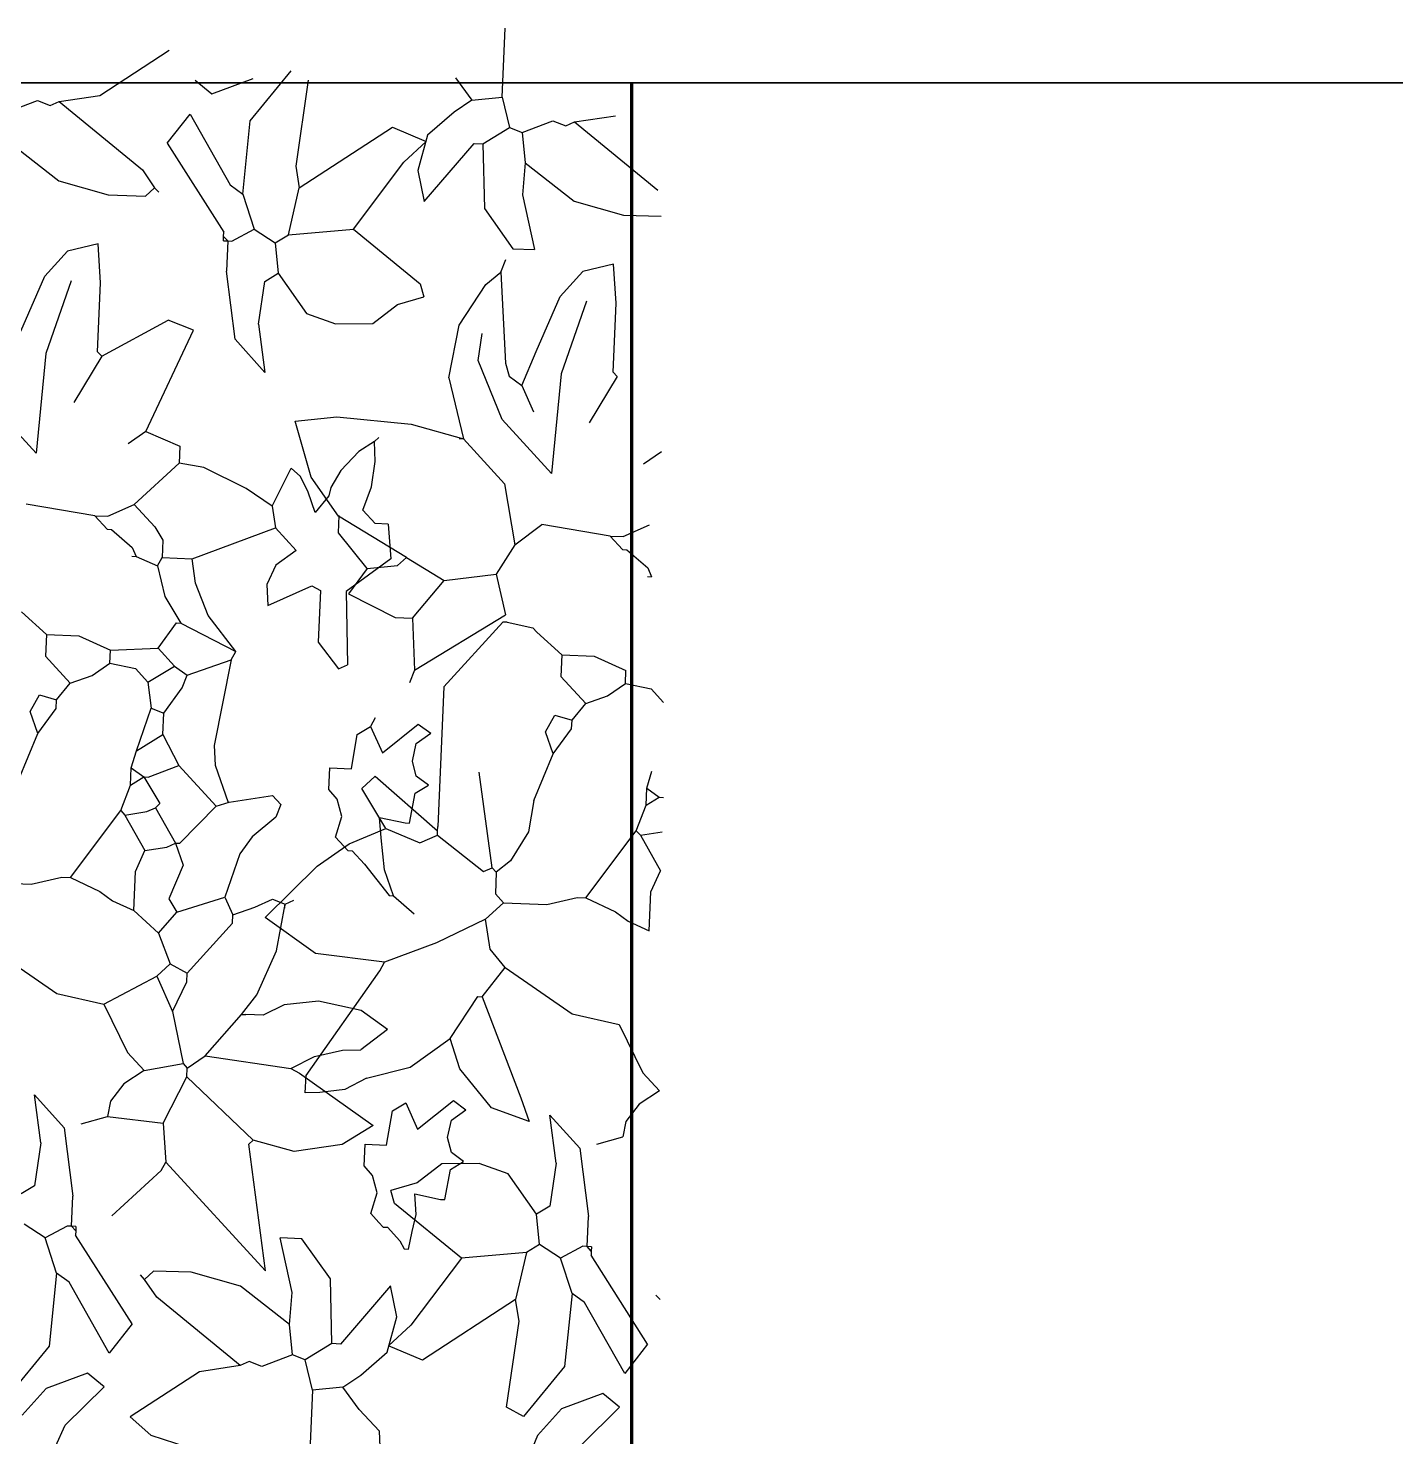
# Model space of a CAD drawing. Header units: inches. Extents: x 2013 to 15569, y -2551 to 2524.
# Drawn here: x 5214.4 to 5315.5, y 899.5 to 1003.7 of the extents above; entities that cross this region are included whole.
import ezdxf

# ---------------------------------------------------------------- set-up
doc = ezdxf.new("R2010")
doc.units = ezdxf.units.IN
doc.header["$MEASUREMENT"] = 0
doc.layers.add('A-FLOR-FTPT', color=6, linetype='Continuous', lineweight=70)
doc.layers.add('costruzioni', color=2, linetype='Continuous', lineweight=35)
doc.layers.add('VERDE_siepe', color=96, linetype='Continuous')

msp = doc.modelspace()

# ---------------------------------------------------------------- linework, layer by layer
at = {"layer": 'A-FLOR-FTPT'}
msp.add_line((5259.046, 704.148), (5259.046, 999.638), dxfattribs=at)
at = {"layer": 'costruzioni'}
msp.add_line((3934.796, 999.638), (5673.194, 999.638), dxfattribs=at)
at = {"layer": 'VERDE_siepe'}
for p, q in [((5249.455, 998.578), (5249.677, 1003.676)), ((5219.719, 998.707), (5224.843, 1002.045)), ((5226.752, 999.834), (5227.985, 998.822)), ((5227.985, 998.822), (5231.046, 999.954)), ((5230.824, 996.815), (5233.858, 1000.513)), ((5235.105, 999.821), (5234.19, 993.476)), ((5246.006, 1000.005), (5247.211, 998.357)), ((5212.832, 997.462), (5215.103, 998.32)), ((5215.103, 998.32), (5216.045, 997.96)), ((5216.045, 997.96), (5216.697, 998.251)), ((5216.697, 998.251), (5219.719, 998.707)), ((5216.697, 998.251), (5222.861, 993.194)), ((5247.211, 998.357), (5245.895, 997.457)), ((5247.211, 998.357), (5249.455, 998.578)), ((5249.455, 998.578), (5249.995, 996.321)), ((5224.687, 995.167), (5226.377, 997.328)), ((5226.377, 997.328), (5229.342, 992.091)), ((5230.27, 991.413), (5230.824, 996.815)), ((5245.895, 997.457), (5243.94, 995.758)), ((5250.937, 995.96), (5253.209, 996.818)), ((5253.209, 996.818), (5254.15, 996.458)), ((5254.15, 996.458), (5254.802, 996.749)), ((5254.802, 996.749), (5257.824, 997.205)), ((5254.802, 996.749), (5260.966, 991.692)), ((5234.439, 991.869), (5241.338, 996.356)), ((5241.338, 996.356), (5243.845, 995.289)), ((5243.94, 995.758), (5243.212, 993.152)), ((5248.028, 995.129), (5249.995, 996.321)), ((5249.995, 996.321), (5250.937, 995.96)), ((5250.937, 995.96), (5251.158, 993.716)), ((5213.053, 995.217), (5216.679, 992.39)), ((5224.687, 995.167), (5228.87, 988.601)), ((5242.183, 993.766), (5243.845, 995.289)), ((5243.692, 990.85), (5247.39, 995.157)), ((5247.39, 995.157), (5248.028, 995.129)), ((5248.028, 995.129), (5248.138, 990.336)), ((5238.455, 988.821), (5242.183, 993.766)), ((5251.158, 993.716), (5250.965, 991.348)), ((5251.158, 993.716), (5254.784, 990.888)), ((5222.861, 993.194), (5223.761, 991.878)), ((5234.19, 993.476), (5234.439, 991.869)), ((5243.212, 993.152), (5243.692, 990.85)), ((5216.679, 992.39), (5220.319, 991.352)), ((5223.096, 991.268), (5223.761, 991.878)), ((5223.761, 991.878), (5224.066, 991.546)), ((5229.342, 992.091), (5230.27, 991.413)), ((5233.649, 988.393), (5234.439, 991.869)), ((5220.319, 991.352), (5223.096, 991.268)), ((5230.27, 991.413), (5231.114, 988.822)), ((5250.965, 991.348), (5251.836, 987.302)), ((5254.784, 990.888), (5258.424, 989.85)), ((5248.138, 990.336), (5250.244, 987.371)), ((5258.424, 989.85), (5261.201, 989.766)), ((5228.856, 988.282), (5228.87, 988.601)), ((5229.479, 987.936), (5231.114, 988.822)), ((5231.114, 988.822), (5232.665, 987.797)), ((5232.665, 987.797), (5233.649, 988.393)), ((5233.649, 988.393), (5238.455, 988.821)), ((5238.455, 988.821), (5243.387, 984.775)), ((5219.575, 987.729), (5217.316, 987.189)), ((5219.768, 984.847), (5219.575, 987.729)), ((5228.842, 987.963), (5228.856, 988.282)), ((5228.842, 987.963), (5229.161, 987.949)), ((5228.856, 988.282), (5229.161, 987.949)), ((5229.161, 987.949), (5229.064, 985.72)), ((5229.161, 987.949), (5229.479, 987.936)), ((5232.665, 987.797), (5232.887, 985.553)), ((5250.244, 987.371), (5251.836, 987.302)), ((5215.641, 985.347), (5217.316, 987.189)), ((5249.354, 985.632), (5249.714, 986.574)), ((5257.68, 986.227), (5255.421, 985.687)), ((5257.873, 983.345), (5257.68, 986.227)), ((5213.867, 981.274), (5215.641, 985.347)), ((5229.707, 980.672), (5229.064, 985.72)), ((5231.903, 984.957), (5232.887, 985.553)), ((5232.887, 985.553), (5234.992, 982.588)), ((5248.244, 984.714), (5249.354, 985.632)), ((5249.354, 985.632), (5249.7, 978.914)), ((5253.746, 983.845), (5255.421, 985.687)), ((5217.586, 984.996), (5215.719, 979.623)), ((5219.546, 979.75), (5219.768, 984.847)), ((5231.445, 981.785), (5231.903, 984.957)), ((5243.387, 984.775), (5243.664, 983.805)), ((5246.271, 981.721), (5248.244, 984.714)), ((5239.894, 981.84), (5241.724, 983.252)), ((5241.724, 983.252), (5243.664, 983.805)), ((5251.972, 979.772), (5253.746, 983.845)), ((5255.691, 983.494), (5253.824, 978.121)), ((5257.651, 978.248), (5257.873, 983.345)), ((5219.85, 979.418), (5224.755, 982.077)), ((5226.638, 981.356), (5224.755, 982.077)), ((5234.992, 982.588), (5237.128, 981.814)), ((5223.119, 973.848), (5226.638, 981.356)), ((5231.445, 981.785), (5231.904, 978.231)), ((5237.128, 981.814), (5239.894, 981.84)), ((5245.502, 977.82), (5246.271, 981.721)), ((5247.677, 979.103), (5247.968, 981.104)), ((5231.904, 978.231), (5229.707, 980.672)), ((5215.719, 979.623), (5214.99, 972.252)), ((5219.85, 979.418), (5217.786, 975.996)), ((5219.85, 979.418), (5219.546, 979.75)), ((5249.459, 974.74), (5247.677, 979.103)), ((5250.905, 977.266), (5251.972, 979.772)), ((5249.7, 978.914), (5249.977, 977.944)), ((5249.977, 977.944), (5250.905, 977.266)), ((5253.824, 978.121), (5253.095, 970.75)), ((5257.955, 977.916), (5255.891, 974.494)), ((5257.955, 977.916), (5257.651, 978.248)), ((5245.502, 977.82), (5246.583, 973.304)), ((5250.905, 977.266), (5251.777, 975.312)), ((5214.99, 972.252), (5211.354, 976.242)), ((5234.137, 974.628), (5237.222, 974.933)), ((5237.222, 974.933), (5242.727, 974.4)), ((5223.119, 973.848), (5221.803, 972.948)), ((5223.119, 973.848), (5225.627, 972.781)), ((5235.338, 970.471), (5234.137, 974.628)), ((5242.727, 974.4), (5246.583, 973.304)), ((5253.095, 970.75), (5249.459, 974.74)), ((5225.627, 972.781), (5225.571, 971.507)), ((5240.006, 973.112), (5238.867, 972.386)), ((5240.006, 973.112), (5240.338, 973.417)), ((5240.063, 971.63), (5240.006, 973.112)), ((5246.583, 973.304), (5246.263, 973.318)), ((5246.583, 973.304), (5249.629, 969.979)), ((5238.867, 972.386), (5237.516, 970.979)), ((5261.224, 972.346), (5259.908, 971.446)), ((5222.246, 968.46), (5225.571, 971.507)), ((5227.39, 971.186), (5225.571, 971.507)), ((5230.516, 969.643), (5227.39, 971.186)), ((5232.455, 968.334), (5233.854, 971.146)), ((5234.547, 970.522), (5233.854, 971.146)), ((5237.516, 970.979), (5236.785, 969.721)), ((5239.797, 969.766), (5240.063, 971.63)), ((5232.455, 968.334), (5230.516, 969.643)), ((5235.112, 969.384), (5234.547, 970.522)), ((5237.363, 967.598), (5235.338, 970.471)), ((5236.785, 969.721), (5236.638, 969.109)), ((5239.146, 968.043), (5239.797, 969.766)), ((5249.629, 969.979), (5250.391, 965.477)), ((5235.627, 967.876), (5235.112, 969.384)), ((5236.638, 969.109), (5235.627, 967.876)), ((5219.336, 967.629), (5214.267, 968.489)), ((5219.336, 967.629), (5220.251, 966.631)), ((5219.336, 967.629), (5220.292, 967.587)), ((5220.292, 967.587), (5222.246, 968.46)), ((5222.246, 968.46), (5223.769, 966.798)), ((5232.455, 968.334), (5232.704, 966.727)), ((5237.342, 966.365), (5237.397, 967.64)), ((5242.37, 964.55), (5237.363, 967.598)), ((5240.06, 967.045), (5239.146, 968.043)), ((5220.251, 966.631), (5220.57, 966.617)), ((5220.57, 966.617), (5222.107, 965.274)), ((5223.769, 966.798), (5224.365, 965.814)), ((5226.54, 964.442), (5232.704, 966.727)), ((5232.704, 966.727), (5234.228, 965.064)), ((5241.016, 967.003), (5240.06, 967.045)), ((5241.016, 967.003), (5241.223, 964.44)), ((5250.391, 965.477), (5252.372, 966.987)), ((5257.441, 966.127), (5252.372, 966.987)), ((5258.397, 966.085), (5260.351, 966.958)), ((5224.365, 965.814), (5224.31, 964.539)), ((5239.461, 963.719), (5237.342, 966.365)), ((5250.391, 965.477), (5249.019, 963.302)), ((5257.441, 966.127), (5258.356, 965.129)), ((5257.441, 966.127), (5258.397, 966.085)), ((5222.079, 964.636), (5222.398, 964.622)), ((5222.107, 965.274), (5222.398, 964.622)), ((5222.398, 964.622), (5223.963, 963.916)), ((5223.963, 963.916), (5224.31, 964.539)), ((5224.31, 964.539), (5226.54, 964.442)), ((5226.772, 962.653), (5226.54, 964.442)), ((5234.228, 965.064), (5232.726, 963.976)), ((5241.223, 964.44), (5237.926, 962.03)), ((5241.705, 963.94), (5242.37, 964.55)), ((5242.37, 964.55), (5245.168, 962.831)), ((5258.356, 965.129), (5258.675, 965.115)), ((5258.675, 965.115), (5260.212, 963.772)), ((5223.963, 963.916), (5224.503, 961.658)), ((5232.726, 963.976), (5232.049, 962.54)), ((5239.461, 963.719), (5238.103, 961.863)), ((5239.461, 963.719), (5241.705, 963.94)), ((5260.212, 963.772), (5260.503, 963.12)), ((5227.712, 960.266), (5226.772, 962.653)), ((5232.049, 962.54), (5232.136, 961.006)), ((5232.136, 961.006), (5235.391, 962.46)), ((5235.391, 962.46), (5236.014, 962.113)), ((5242.812, 960.061), (5245.168, 962.831)), ((5245.168, 962.831), (5249.019, 963.302)), ((5249.019, 963.302), (5249.698, 960.303)), ((5260.184, 963.134), (5260.503, 963.12)), ((5224.503, 961.658), (5225.694, 959.69)), ((5236.014, 962.113), (5235.848, 958.29)), ((5237.926, 962.03), (5238.008, 956.6)), ((5238.103, 961.863), (5241.538, 960.117)), ((5213.92, 960.524), (5215.762, 958.847)), ((5229.753, 957.598), (5227.712, 960.266)), ((5242.965, 956.224), (5249.698, 960.303)), ((5224.018, 957.848), (5225.375, 959.704)), ((5225.375, 959.704), (5225.694, 959.69)), ((5225.694, 959.69), (5229.753, 957.598)), ((5241.538, 960.117), (5242.812, 960.061)), ((5242.812, 960.061), (5242.965, 956.224)), ((5249.503, 959.769), (5245.145, 954.98)), ((5249.822, 959.756), (5249.503, 959.769)), ((5249.822, 959.756), (5251.72, 959.354)), ((5251.72, 959.354), (5252.025, 959.022)), ((5215.762, 958.847), (5215.692, 957.254)), ((5215.762, 958.847), (5218.156, 958.748)), ((5218.156, 958.748), (5220.499, 957.683)), ((5235.848, 958.29), (5237.358, 956.309)), ((5252.025, 959.022), (5253.867, 957.345)), ((5215.692, 957.254), (5217.521, 955.259)), ((5220.457, 956.727), (5220.499, 957.683)), ((5220.499, 957.683), (5224.018, 957.848)), ((5224.018, 957.848), (5225.237, 956.519)), ((5229.406, 956.976), (5229.753, 957.598)), ((5253.867, 957.345), (5253.797, 955.752)), ((5253.867, 957.345), (5256.261, 957.246)), ((5256.261, 957.246), (5258.604, 956.181)), ((5219.142, 955.827), (5220.457, 956.727)), ((5220.457, 956.727), (5222.355, 956.325)), ((5222.355, 956.325), (5223.269, 955.328)), ((5223.269, 955.328), (5225.237, 956.519)), ((5225.237, 956.519), (5226.165, 955.839)), ((5226.165, 955.839), (5229.406, 956.976)), ((5229.406, 956.976), (5228.172, 950.645)), ((5237.358, 956.309), (5238.008, 956.6)), ((5242.965, 956.224), (5242.604, 955.282)), ((5258.563, 955.225), (5258.604, 956.181)), ((5216.509, 954.026), (5217.521, 955.259)), ((5217.521, 955.259), (5219.142, 955.827)), ((5223.269, 955.328), (5223.504, 953.402)), ((5225.805, 954.897), (5226.165, 955.839)), ((5245.145, 954.98), (5244.695, 944.657)), ((5253.797, 955.752), (5255.626, 953.757)), ((5257.247, 954.325), (5258.563, 955.225)), ((5258.563, 955.225), (5260.46, 954.823)), ((5214.556, 953.154), (5215.249, 954.4)), ((5215.249, 954.4), (5216.509, 954.026)), ((5216.481, 953.389), (5216.509, 954.026)), ((5224.446, 953.041), (5225.805, 954.897)), ((5255.626, 953.757), (5257.247, 954.325)), ((5260.46, 954.823), (5261.374, 953.826)), ((5215.124, 951.533), (5214.556, 953.154)), ((5215.124, 951.533), (5216.481, 953.389)), ((5222.41, 950.257), (5223.504, 953.402)), ((5223.504, 953.402), (5224.446, 953.041)), ((5224.377, 951.449), (5224.446, 953.041)), ((5252.661, 951.652), (5253.354, 952.898)), ((5253.354, 952.898), (5254.614, 952.524)), ((5254.614, 952.524), (5255.626, 953.757)), ((5238.742, 951.46), (5239.725, 952.056)), ((5240.072, 952.68), (5239.725, 952.056)), ((5239.725, 952.056), (5240.598, 950.103)), ((5240.598, 950.103), (5243.244, 952.222)), ((5243.244, 952.222), (5244.172, 951.544)), ((5253.229, 950.031), (5254.586, 951.887)), ((5254.586, 951.887), (5254.614, 952.524)), ((5213.696, 948.084), (5215.124, 951.533)), ((5222.41, 950.257), (5224.377, 951.449)), ((5224.377, 951.449), (5225.555, 949.163)), ((5238.312, 948.926), (5238.742, 951.46)), ((5243.096, 950.782), (5244.172, 951.544)), ((5253.229, 950.031), (5252.661, 951.652)), ((5222.036, 948.997), (5222.41, 950.257)), ((5228.172, 950.645), (5228.231, 949.195)), ((5242.811, 949.486), (5243.096, 950.782)), ((5251.801, 946.582), (5253.229, 950.031)), ((5221.98, 947.723), (5222.036, 948.997)), ((5222.036, 948.997), (5222.964, 948.318)), ((5223.282, 948.304), (5225.555, 949.163)), ((5225.555, 949.163), (5228.297, 946.17)), ((5228.231, 949.195), (5229.196, 946.426)), ((5236.65, 947.402), (5236.719, 948.996)), ((5236.719, 948.996), (5238.312, 948.926)), ((5243.106, 948.382), (5242.811, 949.486)), ((5260.141, 947.495), (5260.515, 948.755)), ((5221.259, 945.839), (5221.98, 947.723)), ((5221.98, 947.723), (5222.964, 948.318)), ((5222.964, 948.318), (5223.282, 948.304)), ((5222.964, 948.318), (5224.155, 946.351)), ((5239.071, 947.456), (5240.069, 948.37)), ((5240.069, 948.37), (5244.681, 944.339)), ((5243.022, 947.124), (5244.006, 947.72)), ((5244.006, 947.72), (5243.106, 948.382)), ((5248.711, 941.609), (5247.743, 948.674)), ((5229.267, 946.448), (5232.48, 946.945)), ((5232.48, 946.945), (5233.09, 946.281)), ((5237.261, 946.674), (5236.65, 947.402)), ((5237.606, 945.405), (5237.261, 946.674)), ((5240.858, 944.505), (5239.071, 947.456)), ((5242.607, 944.908), (5243.022, 947.124)), ((5260.085, 946.221), (5260.141, 947.495)), ((5260.085, 946.221), (5261.069, 946.816)), ((5260.141, 947.495), (5261.069, 946.816)), ((5261.069, 946.816), (5261.387, 946.802)), ((5217.533, 940.894), (5221.259, 945.839)), ((5221.259, 945.839), (5221.565, 945.506)), ((5221.565, 945.506), (5223.171, 945.756)), ((5223.171, 945.756), (5223.822, 946.046)), ((5224.155, 946.351), (5223.822, 946.046)), ((5223.822, 946.046), (5225.305, 943.428)), ((5225.623, 943.414), (5228.297, 946.17)), ((5228.297, 946.17), (5229.267, 946.448)), ((5233.09, 946.281), (5232.729, 945.339)), ((5251.801, 946.582), (5251.395, 944.266)), ((5259.364, 944.337), (5260.085, 946.221)), ((5221.565, 945.506), (5223.046, 942.888)), ((5232.729, 945.339), (5230.971, 943.895)), ((5237.134, 943.869), (5237.606, 945.405)), ((5240.39, 945.324), (5242.287, 944.922)), ((5240.507, 943.806), (5240.39, 945.324)), ((5242.287, 944.922), (5242.607, 944.908)), ((5244.681, 944.339), (5244.695, 944.657)), ((5230.971, 943.895), (5230.058, 942.626)), ((5237.744, 943.205), (5237.134, 943.869)), ((5238.15, 943.377), (5240.858, 944.505)), ((5240.747, 941.451), (5240.507, 943.806)), ((5240.858, 944.505), (5243.365, 943.438)), ((5243.365, 943.438), (5244.667, 944.02)), ((5244.667, 944.02), (5244.681, 944.339)), ((5244.667, 944.02), (5248.061, 941.318)), ((5251.395, 944.266), (5250.073, 942.125)), ((5255.638, 939.392), (5259.364, 944.337)), ((5259.364, 944.337), (5259.67, 944.004)), ((5259.67, 944.004), (5261.276, 944.254)), ((5259.67, 944.004), (5261.151, 941.386)), ((5222.34, 941.323), (5223.046, 942.888)), ((5223.046, 942.888), (5224.653, 943.137)), ((5224.653, 943.137), (5225.305, 943.428)), ((5225.305, 943.428), (5225.623, 943.414)), ((5225.305, 943.428), (5225.872, 941.807)), ((5230.058, 942.626), (5228.961, 939.438)), ((5235.774, 941.722), (5238.15, 943.377)), ((5237.744, 943.205), (5238.048, 942.872)), ((5238.048, 942.872), (5238.367, 942.858)), ((5238.367, 942.858), (5239.281, 941.861)), ((5225.872, 941.807), (5224.805, 939.3)), ((5231.923, 937.932), (5235.774, 941.722)), ((5239.281, 941.861), (5241.095, 939.547)), ((5241.415, 939.533), (5240.747, 941.451)), ((5248.061, 941.318), (5248.711, 941.609)), ((5248.711, 941.609), (5249.017, 941.277)), ((5250.073, 942.125), (5249.017, 941.277)), ((5211.451, 940.521), (5214.638, 940.382)), ((5214.638, 940.382), (5216.895, 940.921)), ((5216.895, 940.921), (5217.533, 940.894)), ((5217.533, 940.894), (5219.721, 939.841)), ((5222.215, 938.455), (5222.34, 941.323)), ((5249.017, 941.277), (5248.947, 939.683)), ((5260.445, 939.821), (5261.151, 941.386)), ((5219.721, 939.841), (5220.649, 939.162)), ((5225.401, 938.316), (5228.961, 939.438)), ((5228.961, 939.438), (5229.542, 938.136)), ((5241.095, 939.547), (5241.415, 939.533)), ((5241.415, 939.533), (5242.951, 938.19)), ((5248.947, 939.683), (5249.556, 939.019)), ((5252.743, 938.88), (5255, 939.419)), ((5255, 939.419), (5255.638, 939.392)), ((5255.638, 939.392), (5257.826, 938.339)), ((5260.32, 936.953), (5260.445, 939.821)), ((5220.649, 939.162), (5222.215, 938.455)), ((5222.215, 938.455), (5224.057, 936.779)), ((5224.057, 936.779), (5225.401, 938.316)), ((5224.805, 939.3), (5225.401, 938.316)), ((5229.542, 938.136), (5231.163, 938.704)), ((5231.163, 938.704), (5232.465, 939.285)), ((5232.465, 939.285), (5233.407, 938.925)), ((5232.774, 935.473), (5233.407, 938.925)), ((5233.393, 938.607), (5233.407, 938.925)), ((5233.407, 938.925), (5234.058, 939.215)), ((5248.226, 937.8), (5249.556, 939.019)), ((5249.556, 939.019), (5252.743, 938.88)), ((5257.826, 938.339), (5258.754, 937.66)), ((5226.162, 933.814), (5229.514, 937.498)), ((5229.514, 937.498), (5229.542, 938.136)), ((5235.647, 935.278), (5231.923, 937.932)), ((5248.226, 937.8), (5244.587, 936.061)), ((5248.56, 935.594), (5248.226, 937.8)), ((5258.754, 937.66), (5260.32, 936.953)), ((5224.057, 936.779), (5224.916, 934.507)), ((5211.562, 935.728), (5216.52, 932.319)), ((5231.318, 932.21), (5232.774, 935.473)), ((5240.745, 934.615), (5235.647, 935.278)), ((5244.587, 936.061), (5240.745, 934.615)), ((5249.667, 934.226), (5248.56, 935.594)), ((5223.918, 933.593), (5224.916, 934.507)), ((5224.916, 934.507), (5226.162, 933.814)), ((5240.399, 933.991), (5240.745, 934.615)), ((5247.976, 932.065), (5249.667, 934.226)), ((5249.667, 934.226), (5254.625, 930.817)), ((5219.998, 931.53), (5223.918, 933.593)), ((5223.918, 933.593), (5225.081, 930.988)), ((5225.081, 930.988), (5226.134, 933.177)), ((5226.134, 933.177), (5226.162, 933.814)), ((5234.955, 926.249), (5240.399, 933.991)), ((5216.52, 932.319), (5219.998, 931.53)), ((5230.178, 930.766), (5231.318, 932.21)), ((5245.608, 928.976), (5247.658, 932.078)), ((5247.658, 932.078), (5247.976, 932.065)), ((5247.976, 932.065), (5250.843, 924.598)), ((5219.998, 931.53), (5221.756, 927.941)), ((5233.342, 931.467), (5231.772, 930.696)), ((5235.868, 931.739), (5233.342, 931.467)), ((5239.037, 931.055), (5235.868, 931.739)), ((5240.984, 929.657), (5239.037, 931.055)), ((5225.081, 930.988), (5225.87, 927.123)), ((5227.491, 927.691), (5230.178, 930.766)), ((5230.178, 930.766), (5230.498, 930.752)), ((5231.772, 930.696), (5230.498, 930.752)), ((5254.625, 930.817), (5258.103, 930.028)), ((5258.103, 930.028), (5259.861, 926.439)), ((5240.984, 929.657), (5239.003, 928.147)), ((5242.643, 926.871), (5245.608, 928.976)), ((5246.331, 926.75), (5245.608, 928.976)), ((5221.756, 927.941), (5222.975, 926.612)), ((5235.576, 927.662), (5237.652, 928.117)), ((5237.652, 928.117), (5239.003, 928.147)), ((5222.975, 926.612), (5225.87, 927.123)), ((5225.87, 927.123), (5226.175, 926.791)), ((5226.175, 926.791), (5227.491, 927.691)), ((5227.491, 927.691), (5233.835, 926.776)), ((5233.835, 926.776), (5235.576, 927.662)), ((5239.414, 926.054), (5242.643, 926.871)), ((5222.975, 926.612), (5221.472, 925.622)), ((5224.402, 922.719), (5226.147, 926.153)), ((5226.147, 926.153), (5226.175, 926.791)), ((5226.147, 926.153), (5231.051, 921.471)), ((5233.835, 926.776), (5234.459, 926.43)), ((5234.459, 926.43), (5239.925, 922.545)), ((5234.9, 924.974), (5234.955, 926.249)), ((5239.414, 926.054), (5237.818, 925.215)), ((5248.663, 923.863), (5246.331, 926.75)), ((5259.861, 926.439), (5261.08, 925.11)), ((5215.338, 921.271), (5214.879, 924.825)), ((5214.879, 924.825), (5217.076, 922.384)), ((5221.472, 925.622), (5220.495, 924.345)), ((5235.966, 925.003), (5234.9, 924.974)), ((5237.818, 925.215), (5235.966, 925.003)), ((5261.08, 925.11), (5259.577, 924.12)), ((5220.495, 924.345), (5220.273, 923.218)), ((5241.339, 923.629), (5242.323, 924.225)), ((5242.323, 924.225), (5243.195, 922.272)), ((5243.195, 922.272), (5245.842, 924.39)), ((5245.842, 924.39), (5246.77, 923.712)), ((5251.458, 922.842), (5248.663, 923.863)), ((5250.843, 924.598), (5251.458, 922.842)), ((5259.577, 924.12), (5258.6, 922.843)), ((5218.334, 922.664), (5220.273, 923.218)), ((5220.273, 923.218), (5224.402, 922.719)), ((5224.402, 922.719), (5224.595, 919.838)), ((5240.91, 921.095), (5241.339, 923.629)), ((5245.409, 921.654), (5245.694, 922.951)), ((5245.694, 922.951), (5246.77, 923.712)), ((5253.443, 919.769), (5252.984, 923.323)), ((5252.984, 923.323), (5255.181, 920.882)), ((5258.6, 922.843), (5258.378, 921.716)), ((5217.076, 922.384), (5217.719, 917.336)), ((5239.925, 922.545), (5237.633, 921.137)), ((5245.703, 920.551), (5245.409, 921.654)), ((5256.439, 921.162), (5258.378, 921.716)), ((5215.338, 921.271), (5214.88, 918.099)), ((5230.718, 921.166), (5231.051, 921.471)), ((5231.951, 911.81), (5230.718, 921.166)), ((5234.07, 920.638), (5231.051, 921.471)), ((5237.633, 921.137), (5234.07, 920.638)), ((5239.247, 919.571), (5239.317, 921.164)), ((5239.317, 921.164), (5240.91, 921.095)), ((5255.181, 920.882), (5255.824, 915.834)), ((5224.249, 919.214), (5224.595, 919.838)), ((5224.595, 919.838), (5231.951, 911.81)), ((5239.859, 918.843), (5239.247, 919.571)), ((5244.995, 919.714), (5243.164, 918.302)), ((5247.76, 919.74), (5244.995, 919.714)), ((5245.62, 919.293), (5246.603, 919.889)), ((5246.603, 919.889), (5245.703, 920.551)), ((5249.896, 918.966), (5247.76, 919.74)), ((5253.443, 919.769), (5252.985, 916.597)), ((5220.591, 915.862), (5224.249, 919.214)), ((5240.204, 917.573), (5239.859, 918.843)), ((5245.204, 917.077), (5245.62, 919.293)), ((5252.001, 916.001), (5249.896, 918.966)), ((5214.88, 918.099), (5213.896, 917.503)), ((5239.732, 916.038), (5240.204, 917.573)), ((5243.164, 918.302), (5241.224, 917.748)), ((5241.501, 916.779), (5241.224, 917.748)), ((5242.987, 917.492), (5244.885, 917.091)), ((5243.105, 915.975), (5242.987, 917.492)), ((5217.622, 915.106), (5217.719, 917.336)), ((5246.433, 912.733), (5241.501, 916.779)), ((5244.885, 917.091), (5245.204, 917.077)), ((5252.985, 916.597), (5252.001, 916.001)), ((5240.342, 915.374), (5239.732, 916.038)), ((5242.8, 914.71), (5243.105, 915.975)), ((5252.223, 913.757), (5252.001, 916.001)), ((5255.727, 913.604), (5255.824, 915.834)), ((5215.669, 914.234), (5214.118, 915.259)), ((5217.304, 915.12), (5215.669, 914.234)), ((5217.622, 915.106), (5217.304, 915.12)), ((5217.941, 915.092), (5217.622, 915.106)), ((5217.927, 914.774), (5217.622, 915.106)), ((5217.927, 914.774), (5217.914, 914.455)), ((5222.096, 907.889), (5217.914, 914.455)), ((5217.941, 915.092), (5217.927, 914.774)), ((5240.342, 915.374), (5240.646, 915.04)), ((5240.646, 915.04), (5240.964, 915.027)), ((5240.964, 915.027), (5241.878, 914.029)), ((5242.517, 913.414), (5242.8, 914.71)), ((5216.513, 911.643), (5215.669, 914.234)), ((5234.645, 914.183), (5233.052, 914.252)), ((5233.923, 910.206), (5233.052, 914.252)), ((5236.75, 911.218), (5234.645, 914.183)), ((5241.878, 914.029), (5242.198, 913.428)), ((5242.198, 913.428), (5242.517, 913.414)), ((5252.223, 913.757), (5251.24, 913.161)), ((5253.774, 912.732), (5252.223, 913.757)), ((5255.409, 913.618), (5253.774, 912.732)), ((5255.727, 913.604), (5255.409, 913.618)), ((5256.046, 913.59), (5255.727, 913.604)), ((5256.033, 913.272), (5255.727, 913.604)), ((5256.046, 913.59), (5256.033, 913.272)), ((5246.433, 912.733), (5242.705, 907.787)), ((5251.24, 913.161), (5246.433, 912.733)), ((5251.24, 913.161), (5250.449, 909.685)), ((5254.619, 910.141), (5253.774, 912.732)), ((5256.033, 913.272), (5256.019, 912.953)), ((5260.201, 906.387), (5256.019, 912.953)), ((5216.513, 911.643), (5215.959, 906.241)), ((5217.442, 910.965), (5216.513, 911.643)), ((5223.022, 911.178), (5222.718, 911.51)), ((5223.687, 911.787), (5223.022, 911.178)), ((5226.464, 911.704), (5223.687, 911.787)), ((5230.104, 910.666), (5226.464, 911.704)), ((5220.406, 905.727), (5217.442, 910.965)), ((5223.922, 909.862), (5223.022, 911.178)), ((5233.73, 907.838), (5230.104, 910.666)), ((5233.73, 907.838), (5233.923, 910.206)), ((5236.86, 906.425), (5236.75, 911.218)), ((5241.196, 910.704), (5237.498, 906.397)), ((5241.676, 908.402), (5241.196, 910.704)), ((5230.086, 904.805), (5223.922, 909.862)), ((5250.449, 909.685), (5243.55, 905.198)), ((5250.698, 908.078), (5250.449, 909.685)), ((5254.619, 910.141), (5254.064, 904.739)), ((5255.547, 909.463), (5254.619, 910.141)), ((5258.511, 904.225), (5255.547, 909.463)), ((5261.127, 909.676), (5260.823, 910.008)), ((5240.948, 905.795), (5241.676, 908.402)), ((5222.096, 907.889), (5220.406, 905.727)), ((5233.951, 905.594), (5233.73, 907.838)), ((5242.705, 907.787), (5241.043, 906.265)), ((5249.784, 901.733), (5250.698, 908.078)), ((5215.959, 906.241), (5212.925, 902.543)), ((5236.86, 906.425), (5234.893, 905.233)), ((5237.498, 906.397), (5236.86, 906.425)), ((5243.55, 905.198), (5241.043, 906.265)), ((5260.201, 906.387), (5258.511, 904.225)), ((5230.738, 905.095), (5230.086, 904.805)), ((5231.68, 904.735), (5230.738, 905.095)), ((5233.951, 905.594), (5231.68, 904.735)), ((5234.893, 905.233), (5233.951, 905.594)), ((5235.433, 902.975), (5234.893, 905.233)), ((5238.993, 904.097), (5240.948, 905.795)), ((5218.799, 904.233), (5215.737, 903.101)), ((5220.031, 903.222), (5218.799, 904.233)), ((5227.065, 904.349), (5221.94, 901.01)), ((5230.086, 904.805), (5227.065, 904.349)), ((5237.677, 903.196), (5238.993, 904.097)), ((5254.064, 904.739), (5251.03, 901.041)), ((5215.737, 903.101), (5213.962, 901.127)), ((5217.155, 900.401), (5220.031, 903.222)), ((5235.433, 902.975), (5235.211, 897.878)), ((5237.677, 903.196), (5235.433, 902.975)), ((5238.882, 901.548), (5237.677, 903.196)), ((5256.904, 902.731), (5253.843, 901.6)), ((5258.136, 901.72), (5256.904, 902.731)), ((5221.941, 901.01), (5223.478, 899.666)), ((5240.387, 899.956), (5238.882, 901.548)), ((5251.03, 901.041), (5249.784, 901.733)), ((5253.843, 901.6), (5252.067, 899.625)), ((5255.26, 898.899), (5258.136, 901.72)), ((5215.611, 897.03), (5217.155, 900.401)), ((5240.463, 898.194), (5240.387, 899.956)), ((5223.478, 899.666), (5227.116, 898.483)), ((5252.067, 899.625), (5250.544, 895.985))]:
    msp.add_line(p, q, dxfattribs=at)
msp.add_arc((5245.145, 954.98), 0.0000399, 137.3475, 177.15048, dxfattribs=at)

doc.saveas('drawing.dxf')
